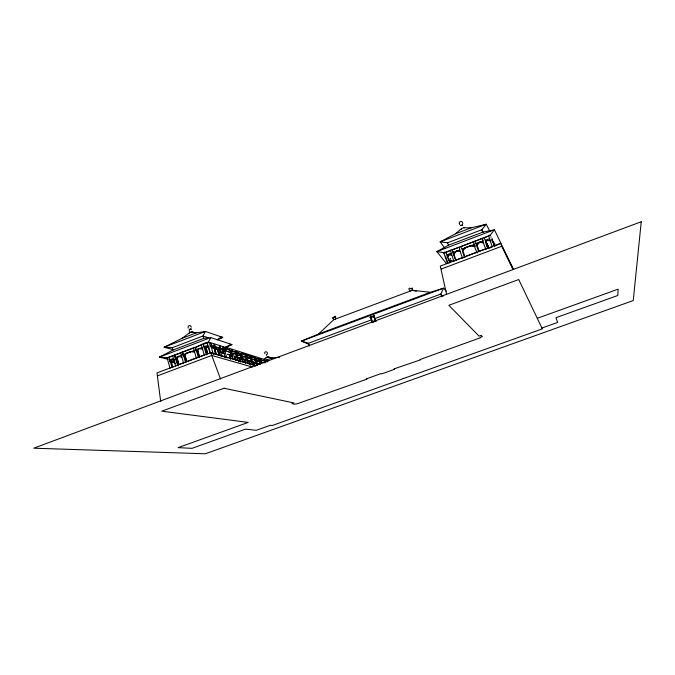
<?xml version="1.0" encoding="UTF-8"?>
<svg xmlns="http://www.w3.org/2000/svg" width="675" height="675" viewBox="0 0 675 675"><rect width="100%" height="100%" fill="white"/><g stroke="black" fill="none" stroke-linecap="round" stroke-linejoin="round"><path stroke-width="1.01" d="M309.049 344.317L301.379 341.137L318.6 333.956L333.754 319.688L412.341 290.284L412.358 288.293L411.784 288.217A0.996 0.953 -46.9 0 1 410.181 288.335A0.852 0.827 -47.3 0 0 409.016 288.613A0.852 0.827 -47.3 0 0 409.261 289.769L410.645 290.917M462.847 223.594C462.594 219.476 457.473 221.67 459.844 224.75M488.135 248.155C484.642 234.124 478.82 233.862 486.076 249.564M459.38 222.607L459.363 223.417M489.417 238.731L485.257 240.308M485.722 241.988L487.51 240.081C493.855 243.532 485.561 233.111 490.371 235.533M265.925 358.096L267.882 356.915L272.337 358.206M333.737 319.68L332.581 318.161L332.868 317.731M375.941 321.072L373.857 315.942L374.718 318.769M373.857 315.942L370.102 317.537L374.288 315.875L371.368 317.073M453.971 261.672L450.428 250.113L452.115 249.817L453.819 254.188L456.435 251.092L453.642 254.121M462.822 258.331C456.03 243.751 460.958 241.937 465.041 257.496M477.166 252.931C470.779 240.157 474.508 235.204 479.048 251.134M335.416 319.081L335.737 316.642M183.592 363.175L180.605 352.612L193.371 347.971C195.649 348.604 210.22 338.023 209.385 344.14M192.662 332.573L192.982 332.26L191.768 331.881L189.447 333.096L189.312 329.518L191.16 329.012L190.628 329.425M225.551 347.549C221.468 346.157 214.397 343.626 208.963 342.411M261.588 363.327L261.883 362.239M256.88 362.053L257.664 360.779L257.116 361.96M489.999 231.618L486.27 224.218L471.04 227.846L463.944 227.694L461.455 228.648L461.312 229.627M189.338 329.51L191.168 329.02L190.628 329.442M334.277 316.794L334.243 316.769A0.979 0.928 -61 0 1 332.961 317.731L332.935 317.731A0.979 0.928 -61 0 0 334.277 316.794L334.522 316.432M242.966 357.649C242.882 354.139 251.606 360.298 242.502 356.105M208.465 342.039L210.769 337.567L231.905 344.554L225.703 347.507M237.997 356.138C238.089 352.704 246.763 358.45 237.288 354.662M232.647 354.679L233.567 353.346L232.892 354.586M224.826 347.515L226.007 351.54L224.944 350.3L224.463 351.067M256.137 358.071C252.129 356.341 246.113 355.033 241.743 353.152C240.258 354.139 236.9 352.789 236.925 351.523C235.617 352.502 231.314 351.548 232.006 349.971C229.331 351.81 225.163 345.423 226.159 350.342M220.877 350.249L222.016 348.823L223.746 350.848L222.547 346.798M215.561 348.621L216.734 347.186L215.932 348.452M213.376 346.14L212.178 347.583L213.384 346.14L215.182 348.216L213.967 344.081M210.17 346.68L210.659 345.887L211.79 347.178L210.659 342.951M451.01 253.277L446.766 254.753L446.048 252.247L450.098 250.712M451.617 254.939L449.128 254.627C446.327 260.525 447.044 249.1 443.77 252.855L447.576 263.672M172.471 362.593L173.382 361.26L174.774 361.606M169.805 361.943L170.378 361.108L171.543 362.365L169.973 361.268L170.378 361.108M170.075 368.407L167.079 357.758L180.579 352.831M483.663 242.814L479.613 242.325L476.989 245.422L474.761 246.257L470.762 245.793L463.7 248.468M260.913 361.935C261.832 357.615 259.158 359.885 255.994 358.265M265.283 362.475C265.891 358.703 262.929 361.817 260.474 359.674M490.185 235.17L494.421 229.736L500.858 243.127L496.488 245.32M490.987 237.229L490.978 236.647M492.05 239.313C492.649 237.296 491.105 241.043 492.48 241.515M223.273 347.026L223.982 349.439C225.534 348.941 225.99 351.827 225.568 351.683L224.539 350.452L224.944 350.3M168.826 357.286L169.999 361.462L171.653 359.682L173.964 360.087L171.653 359.682M169.999 361.462L171.855 359.733M175.643 359.328L178.462 356.518L175.643 359.328L174.462 355.151M182.36 352.156L183.549 356.332L186.173 353.472L191.017 351.633L194.662 352.249L196.518 358.712M183.549 356.332L186.368 353.523M195.159 347.296L196.366 351.481L199.007 348.612L202.643 349.237M196.366 351.481L198.982 348.621M203.141 344.267L204.356 348.46L206.01 346.688L208.322 347.085M451.55 254.914L449.204 254.728L447.559 256.551L449.803 262.921M462.594 250.737L465.294 247.733L462.485 250.779M493.644 242.654C494.319 240.157 493.037 245.801 494.952 246.417L493.931 243.945L494.395 245.244M444.825 248.122L440.142 241.836L455.473 233.803L461.455 228.648M450.622 258.854C449.685 257.411 450.048 260.938 450.023 261.436M263.63 359.581L266.026 357.598M173.104 349.684L164.118 347.22L182.225 338.243L189.54 332.733M374.288 315.875L373.722 316.263L375.705 321.072M373.849 316.322L374.321 315.976M375.216 320.996L374.169 321.764L375.84 321.131L373.756 315.984M334.479 316.406L335.315 316.254M494.438 244.198L495.096 244.055M443.998 252.678L436.894 251.606L494.421 229.736L482.693 232.2L448.428 245.236L436.894 251.606L446.445 263.647M174.884 363.437L172.977 361.42L175.247 363.268M167.155 357.733L159.317 357.126L210.769 337.567L203.648 338.386L172.96 350.063L159.317 357.126L168.176 359.336M447.905 256.087L448.538 255.555L447.837 255.555M451.567 260.913L452.191 260.398L451.237 260.474M217.012 339.871L222.767 337.373L205.411 331.459L196.18 332.91L182.225 338.243M211.688 345.904L211.579 344.073M375.46 320.667L375.84 321.131M220.396 348.604L220.042 346.005M230.479 350.595L233.356 359.438M448.495 260.086L448.318 260.145M240.629 353.767L243.447 362.382M254.88 358.231L257.335 365.588M455.473 233.803L471.04 227.846M203.648 338.386L202.956 335.99L205.411 331.459L164.118 347.22L172.285 347.684L202.956 335.99L208.567 337.829M447.559 242.781L481.798 229.736L486.27 224.218L440.142 241.836L447.559 242.781L448.428 245.236M445.854 252.188L450.132 250.568M452.115 249.817L458.966 247.219M460.949 246.459L473.259 241.793M475.259 241.034L482.153 238.418M484.152 237.659L488.531 235.997M169.121 357.294L172.943 355.927M175.23 356.822L174.757 355.16L180.824 352.932M185.566 362.433L182.647 352.164L193.463 348.064M195.446 347.313L201.428 345.043M203.42 344.284L207.098 342.892M452.301 249.877L458.924 247.362M461.126 246.527L473.209 241.945M475.428 241.102L482.102 238.57L483.081 241L462.046 249.1M484.321 237.727L488.481 236.149M217.932 339.213L222.767 337.373L219.704 337.011M185.482 353.573L191.084 351.447M464.442 247.894L471.218 245.32M478.482 242.57L480.296 241.878M476.187 243.608L479.689 242.409M210.659 345.887L210.237 346.039L211.79 347.178L211.334 347.321M194.586 352.207L193.371 347.971M460.493 251.53L456.41 251.1M470.762 245.793L474.812 246.113M207.073 346.722L208.972 347.085L207.385 346.604M485.663 242.587L486.084 242.426L487.763 245.506L488.81 248.408M216.489 354.383L214.237 346.688L214.65 346.537M177.053 362.171L176.648 362.323L178.124 362.686M214.726 348.359L215.139 348.207L212.971 346.3M487.763 245.506L486.506 244.122M216.329 347.338L218.759 347.811L220.514 349.852L219.316 345.769M219.282 355.32L217.654 349.734L218.978 355.43M176.968 357.851L178.858 364.542L186.241 361.825L184.334 355.134M184.823 354.881L186.73 361.572L198.998 357.016L197.066 350.317M197.556 350.055L199.488 356.763L204.188 355.058M225.484 346.967L231.905 344.554L229.88 344.292M455.549 260.204L462.78 257.47M476.972 252.121L464.349 256.88L462.594 251.952M478.6 251.505L485.89 248.754M255.985 365.791L210.895 352.595L157.005 372.912L160.684 401.465M513.008 268.878L500.69 243.312L440.294 266.085L446.614 294.511M217.569 350.502L219.35 349.827M222.016 348.823L221.611 348.975L223.746 350.848M488.97 248.181L491.83 247.101M217.823 350.519L219.78 349.777M218.346 347.962L220.472 349.844M157.781 375.747L211.731 355.438M218.27 352.898L220.058 352.223M441.315 269.013L501.77 246.257M218.523 352.915L223.425 351.067M228.336 351.734L230.259 352.502L232.141 354.358L230.977 350.409M230.259 352.502L231.879 354.451M230.656 358.779L229.534 354.999L230.327 358.898M231.711 355.657L229.458 355.193L231.39 355.776M235.634 360.442L234.849 356.594L239.574 358.02L240.671 361.699M237.009 356.003C230.453 346.731 241.329 363.454 236.115 352.021M234.529 356.721L239.574 358.02M241.996 357.522C235.516 348.292 246.291 364.93 241.11 353.59M240.41 358.484L244.375 359.463L245.464 363.099M248.417 357.927L251.387 358.847M245.101 362.374L244.291 359.648L246.392 360.07M246.881 359.007C240.469 349.819 251.134 366.373 245.995 355.126M318.6 333.956L430.363 292.3L443.602 288.149L446.251 291.043M251.598 360.442C245.27 351.312 255.808 367.757 250.729 356.611M254.45 365.42L253.555 362.424L258.103 363.589M256.213 361.842C249.969 352.797 260.373 369.098 255.344 358.062M374.642 318.659L440.775 294.081L443.602 288.149L301.379 341.137L308.5 343.238L371.68 319.764M266.22 360.079L272.008 357.927L279.72 357.218M372.524 321.747L375.562 320.625L372.566 321.68L372.575 322.228M263.689 362.796L256.669 360.467M537.275 318.296L618.114 289.178L617.819 295.481L555.972 317.68L557.643 322.422L541.941 328.042M214.237 346.688L214.692 346.545L209.63 344.976M220.067 349.996L220.514 349.852M233.314 353.438L236.798 354.35L232.428 352.991M257.428 360.863L260.499 361.657M372.338 322.414L370.364 317.242L373.823 316.221L375.562 320.625M372.22 321.587L372.254 322.439M211.3 345.49L210.836 345.634L213.393 354.409M223.079 349.262L215.485 346.798L214.962 345.136M266.363 354.957C267.528 354.502 267.106 353.995 266.296 354.999M370.069 317.444L370.879 317.317L372.988 322.675M204.356 348.46L206.01 346.688M167.797 357.893L167.088 357.784M430.363 292.3L412.324 290.267L412.298 288.174M444.547 253.049L443.77 252.855M169.822 359.783L173.492 358.4M178.251 356.484L181.862 357.1M190.932 331.687L196.18 332.91M416.357 291.246L412.341 290.284M178.858 364.542L177.078 357.885M267.098 356.721L272.008 357.927M170.665 360.847L171.07 360.686L172.96 367.402M186.73 361.572L184.925 354.907M370.44 317.36L370.913 317.419M198.998 357.016L196.965 350.283M199.488 356.763L197.387 349.135M192.772 332.21L195.64 333.028M210.895 352.595L211.722 355.438L252.281 367.048M213.359 353.692L227.956 357.952M204.457 348.427L206.508 354.949M221.763 352.662L223.467 353.177M227.551 354.4L229.534 354.999M241.642 358.636L239.811 358.087L240.907 361.766M251.032 361.462L249.294 360.939L250.501 364.981M258.314 363.656L259.959 364.146M218.877 352.021L220.582 352.527M222.286 353.042L223.99 353.557M244.291 359.648L246.974 360.45M248.982 361.058L251.598 361.842M253.555 362.424L256.103 363.192M258.01 363.766L259.664 364.264M221.847 352.392L223.847 353M227.846 354.206L236.849 356.923M238.857 357.522L255.867 362.652M257.867 363.251L259.867 363.859M212.659 348.216L214.38 348.739L215.713 354.476M216.135 349.27L217.654 349.734M252.855 359.454L256.002 360.273L252.07 359.049M211.95 347.228L213.882 347.819M215.814 348.418L217.747 349.009L219.485 354.94M227.163 351.371L231.66 352.755M251.387 358.838L247.371 357.598L247.809 359.125M226.201 349.085L230.715 350.502M231.474 350.738L235.853 352.105L236.309 353.658M236.596 352.342L240.848 353.675M241.574 353.902L245.742 355.21M246.451 355.43L250.476 356.695M251.159 356.906L255.099 358.147M255.766 358.358L259.597 359.556L260.035 361.007M260.255 359.758L263.993 360.931M264.634 361.133L267.351 361.986M264.845 361.041L266.676 361.614M225.88 347.237L268.532 360.804M463.944 227.694L464.392 227.872M403.203 378.253L403.701 378.473M202.154 347.541L175.171 357.64L177.66 365.42M453.203 252.442L459.835 249.936M442.918 296.308L440.775 294.081L441.745 296.873M447.626 257.555L448.166 258.255M449.921 260.558L450.453 261.242M370.457 317.208L370.794 317.756M479.63 242.308L483.604 242.789M487.426 245.81L488.827 247.463L487.839 245.649L488.54 247.582M485.443 240.95L488.624 246.805M485.831 241.945L487.51 240.081M483.249 232.445L481.798 229.736L482.693 232.2M492.666 241.464L492.261 240.671L493.282 243.169M492.91 241.954L493.307 242.713M492.337 240.089L493.417 242.207M500.69 243.312L513.675 269.637M501.77 246.257L512.587 268.633M191.312 327.198C190.848 324.329 187.102 325.561 188.224 328.092M211.722 355.438L220.573 379.038M489.746 239.633L492.379 246.881M486.084 242.426L488.219 248.307M485.595 242.224L487.477 247.286M486.295 244.392L487.443 247.48M476.82 246.569L478.659 251.598M452.604 250.729L455.844 259.883M453.102 253.302L455.608 260.288M445.525 256.222L447.972 263.166M308.5 343.238L309.361 345.988M264.237 360.855L264.887 363.007M259.85 359.471L260.947 363.125L259.276 361.437L260.938 363.125L260.255 361.733M259.352 360.99L260.263 363.994M256.213 358.999L256.652 360.467M255.108 360.442L256.508 365.099M253.859 362.315L255.057 366.297M254.543 365.243L253.64 362.247L253.935 364.357M251.387 356.813L251.834 358.307M250.695 357.438L253.015 365.175M250.206 358.079L252.18 364.677M249.075 360.872L250.282 364.913M249.286 362.062L249.893 364.087M248.763 360.99L249.666 364.019M246.679 355.337L247.126 356.847M245.97 355.97L248.316 363.808M245.472 356.619L247.472 363.302M244.603 359.53L245.692 363.167M244.063 359.581L244.882 362.306M240.587 355.101L242.603 361.876M239.49 358.206L240.587 361.884M239.262 358.138L240.359 361.817M236.832 352.249L237.516 354.569M236.545 354.434L238.764 361.918M235.583 353.557L237.617 360.416M234.849 356.594L235.955 360.323M235.718 360.256L234.613 356.527L235.398 360.374M230.74 352.957L232.504 358.923M229.778 355.075L230.901 358.847M229.736 356.138L230.572 358.973M223.484 346.545L226.741 357.59M222.817 349.355L225.323 357.868M219.578 348.351L221.805 355.936M219.206 351.894L220.345 355.776M214.65 349.675L215.747 353.43M214.591 349.861L215.688 353.616M208.668 347.203L210.322 352.907M210.085 353.152L207.832 345.389L203.867 346.773L203.664 345.119M207.023 342.799L208.246 347.034M206.078 347.077L207.706 353.902L205.487 346.241M204.998 347.313L206.947 354.021L204.896 347.279M201.344 344.95L204.247 354.78M195.682 348.148L198.248 357.041M184.233 355.109L186.14 361.8M176.808 359.218L178.428 364.939M176.183 358.248L178.327 365.842M172.285 347.684L172.96 350.063M174.082 359.151L174.547 360.788M172.69 355.818L175.686 366.162M169.357 358.13L172.007 367.546M267.435 353.573C267.646 351.042 263.807 351.118 264.836 353.767M641.25 221.746L633.251 300.544L205.352 453.769L33.75 448.208L641.25 221.746M462.67 224.927L460.772 225.568L462.67 224.927M372.938 321.84L372.499 322.312L372.971 321.882M224.016 388.235L161.772 411.193L248.198 422.407L178.124 447.643L192.004 448.343L245.548 429.123L256.272 430.304L270.312 425.275L272.202 425.52L542.337 328.868L518.712 279.534L448.858 305.302L479.09 336.15L481.199 335.391L482.347 336.589L480.254 337.34L480.6 337.694L420.086 359.497L420.618 359.8L393.93 368.921L394.613 369.242L381.586 373.933L380.869 373.629L366.255 378.894L366.93 379.148L297.473 403.684L294.73 404.207L291.997 403.65L293.954 402.941L224.016 388.235"/></g></svg>
